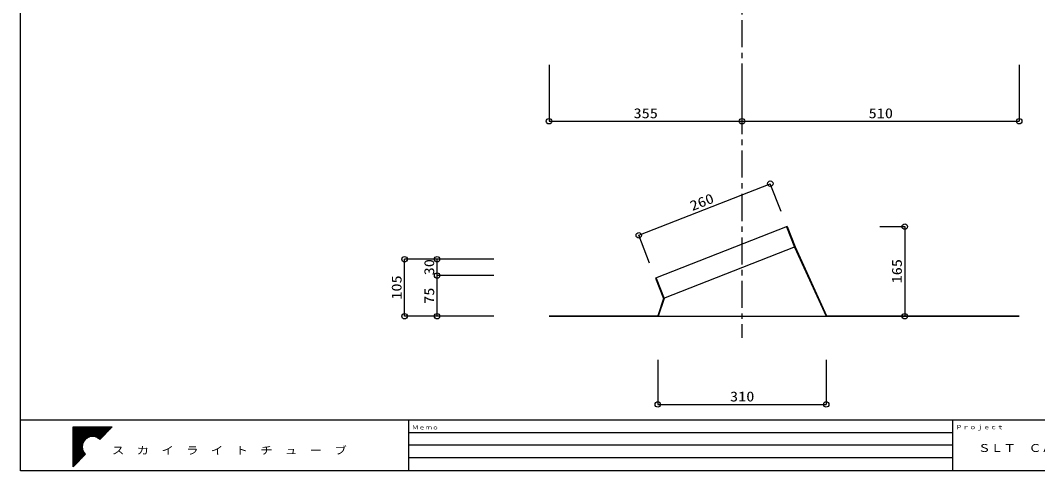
# Model space of a CAD drawing. Units: millimetres at full size. Extents: x -1447 to 1447, y -1005 to 1005.
# Drawn here: x -1447 to 425, y -1005 to -176 of the extents above; entities that cross this region are included whole.
import ezdxf
from ezdxf.enums import TextEntityAlignment as Align

# ---------------------------------------------------------------- set-up
doc = ezdxf.new("R2010")
doc.units = ezdxf.units.MM
doc.header["$LTSCALE"] = 10
doc.linetypes.add('CHAIN1', pattern=[8, 5, -1, 1, -1])
for name, color, linetype in [('0-1___', 134, 'Continuous'), ('0-3__0-2_用紙フォ__マット_1_1_', 134, 'Continuous'), ('F-F', 134, 'Continuous')]:
    doc.layers.add(name, color=color, linetype=linetype)
doc.styles.add('ＭＳ ゴシック', font='')
doc.styles.get('ＭＳ ゴシック').set_extended_font_data('MS Gothic')

msp = doc.modelspace()

# ---------------------------------------------------------------- linework, layer by layer
at = {"layer": '0-1___', "color": 3}
for p, q in [((-1396.93, -911.25), (1446.63, -911.25)), ((-732.37, -911.25), (-732.37, -1003.28)), ((268.03, -911.25), (268.03, -1003.28))]:
    msp.add_line(p, q, dxfattribs=at)
at = {"layer": '0-1___', "color": 6}
for p, q in [((-732.27, -934.26), (268.03, -934.26)), ((-731.38, -957.27), (268.03, -957.27)), ((-732.27, -980.27), (268.03, -980.27))]:
    msp.add_line(p, q, dxfattribs=at)
at = {"layer": '0-1___', "color": 3}
msp.add_lwpolyline([(-1446.63, 1004.65), (1446.63, 1004.65), (1446.63, -1004.65), (-1446.63, -1004.65)], close=True, dxfattribs=at)
msp.add_lwpolyline([(-1446.63, -911.25), (1446.63, -911.25), (1446.63, -1003.28)], dxfattribs=at)
at = {"layer": '0-3__0-2_用紙フォ__マット_1_1_'}
for p, q in [((-1349.58, -924.02), (-1277.69, -924.02)), ((-1349.58, -997.61), (-1349.58, -924.02)), ((-1349.58, -925.44), (-1279.07, -925.44)), ((-1349.58, -926.86), (-1280.46, -926.86)), ((-1349.58, -928.28), (-1281.85, -928.28)), ((-1349.58, -929.7), (-1283.24, -929.7)), ((-1349.58, -931.12), (-1284.62, -931.12)), ((-1349.58, -932.54), (-1286.01, -932.54)), ((-1349.58, -933.96), (-1287.4, -933.96)), ((-1349.58, -935.38), (-1288.79, -935.38)), ((-1277.69, -924.02), (-1300.24, -947.11)), ((-1349.58, -936.8), (-1290.17, -936.8)), ((-1349.58, -938.22), (-1291.56, -938.22)), ((-1349.58, -939.64), (-1292.95, -939.64)), ((-1349.58, -941.06), (-1294.34, -941.06)), ((-1349.58, -942.48), (-1319.23, -942.48)), ((-1349.58, -943.9), (-1322.65, -943.9)), ((-1349.58, -945.32), (-1324.92, -945.32)), ((-1349.58, -946.74), (-1326.65, -946.74)), ((-1349.58, -948.16), (-1328.03, -948.16)), ((-1349.58, -949.58), (-1329.17, -949.58)), ((-1349.58, -951), (-1330.1, -951)), ((-1349.58, -952.42), (-1330.87, -952.42)), ((-1349.58, -953.84), (-1331.49, -953.84)), ((-1308.04, -942.48), (-1295.72, -942.48)), ((-1304.62, -943.9), (-1297.11, -943.9)), ((-1302.35, -945.32), (-1298.5, -945.32)), ((-1349.58, -955.26), (-1331.98, -955.26)), ((-1349.58, -956.68), (-1332.35, -956.68)), ((-1349.58, -958.1), (-1332.61, -958.1)), ((-1349.58, -959.52), (-1332.76, -959.52)), ((-1349.58, -960.94), (-1332.8, -960.94)), ((-1349.58, -962.36), (-1332.74, -962.36)), ((-1349.58, -963.78), (-1332.57, -963.78)), ((-1349.58, -965.2), (-1332.29, -965.2)), ((-1349.58, -966.62), (-1331.9, -966.62)), ((-1349.58, -968.04), (-1331.39, -968.04)), ((-1349.58, -969.46), (-1330.74, -969.46)), ((-1349.58, -970.88), (-1329.94, -970.88)), ((-1349.58, -972.3), (-1328.98, -972.3)), ((-1349.58, -973.72), (-1327.8, -973.72)), ((-1327.03, -974.52), (-1349.58, -997.61)), ((-1349.58, -975.14), (-1327.64, -975.14)), ((-1349.58, -976.56), (-1329.02, -976.56)), ((-1349.58, -977.98), (-1330.41, -977.98)), ((-1349.58, -979.4), (-1331.8, -979.4)), ((-1349.58, -980.82), (-1333.19, -980.82)), ((-1349.58, -982.24), (-1334.57, -982.24)), ((-1349.58, -983.66), (-1335.96, -983.66)), ((-1349.58, -985.08), (-1337.35, -985.08)), ((-1349.58, -986.5), (-1338.74, -986.5)), ((-1349.58, -987.92), (-1340.12, -987.92)), ((-1349.58, -989.34), (-1341.51, -989.34)), ((-1349.58, -990.76), (-1342.9, -990.76)), ((-1349.58, -992.18), (-1344.29, -992.18)), ((-1349.58, -993.6), (-1345.67, -993.6)), ((-1349.58, -995.02), (-1347.06, -995.02)), ((-1349.58, -996.44), (-1348.45, -996.44))]:
    msp.add_line(p, q, dxfattribs=at)
for start, end in [(45.66363, 224.51236), (224.51236, 225.66363)]:
    msp.add_arc((-1313.64, -960.82), 19.17, start, end, dxfattribs=at)
at = {"layer": 'F-F', "color": 7, "linetype": 'CHAIN1'}
msp.add_line((-119.08, 784.95), (-119.08, -760.1), dxfattribs=at)
at = {"layer": 'F-F', "color": 4}
for p, q in [((-474.08, -257.17), (-474.08, -361.22)), ((-119.08, -257.17), (-119.08, -361.22)), ((-119.08, -257.17), (-119.08, -361.22)), ((390.92, -257.17), (390.92, -361.22)), ((-474.08, -361.22), (-119.08, -361.22)), ((-119.08, -361.22), (390.92, -361.22)), ((-309.01, -571.29), (-66.98, -476.29)), ((-46.93, -527.39), (-66.98, -476.29)), ((-35.97, -555.32), (-277.99, -650.32)), ((134.55, -555.32), (180.46, -555.32)), ((180.46, -555.32), (180.46, -720.32)), ((-288.95, -622.39), (-309.01, -571.29)), ((-21.35, -592.55), (-263.37, -687.55)), ((-635.83, -615.32), (-739.87, -615.32)), ((-739.87, -720.32), (-739.87, -615.32)), ((-575.83, -615.32), (-679.87, -615.32)), ((-679.87, -645.32), (-679.87, -615.32)), ((-575.83, -645.32), (-679.87, -645.32)), ((-575.83, -645.32), (-679.87, -645.32)), ((-679.87, -720.32), (-679.87, -645.32)), ((-635.83, -720.32), (-739.87, -720.32)), ((-575.83, -720.32), (-679.87, -720.32)), ((134.55, -720.32), (180.46, -720.32)), ((-274.08, -800.65), (-274.08, -882.72)), ((35.92, -800.65), (35.92, -882.72)), ((-274.08, -882.72), (35.92, -882.72))]:
    msp.add_line(p, q, dxfattribs=at)
at = {"layer": 'F-F'}
for p, q in [((-35.97, -555.32), (-21.35, -592.55)), ((-21.35, -592.55), (36.28, -719.32)), ((-277.99, -650.32), (-263.37, -687.55)), ((-277.06, -649.95), (-262.31, -687.52)), ((-263.37, -687.55), (-274.12, -719.32)), ((-262.31, -687.52), (-273.4, -720.32)), ((-474.08, -719.32), (-274.12, -719.32)), ((-474.08, -720.32), (390.92, -720.32)), ((36.28, -719.32), (390.92, -719.32))]:
    msp.add_line(p, q, dxfattribs=at)
msp.add_lwpolyline([(-36.9, -555.68), (-22.27, -592.94), (35.63, -720.32)], dxfattribs=at)
at = {"layer": 'F-F', "color": 4}
for centre in [(-474.08, -361.22), (-119.08, -361.22), (-119.08, -361.22), (390.92, -361.22), (-66.98, -476.29), (180.46, -555.32), (-309.01, -571.29), (-739.87, -615.32), (-679.87, -615.32), (-679.87, -645.32), (-679.87, -645.32), (-739.87, -720.32), (-679.87, -720.32), (180.46, -720.32), (-274.08, -882.72), (35.92, -882.72)]:
    msp.add_circle(centre, 5, dxfattribs=at)

# ---------------------------------------------------------------- texts
at = {"layer": '0-1___', "style": 'ＭＳ ゴシック', "width": 1.2}
for s, height, p in [('Ｍｅｍｏ', 7.372, (-726.34, -931.01)), ('Ｐｒｏｊｅｃｔ', 7.53, (274.05, -930.65)), ('ＳＬＴ\u3000ＣＡＤ部品図面', 14.23, (315.18, -974.48))]:
    msp.add_text(s, height=height, dxfattribs=at).set_placement(p, align=Align.BOTTOM_LEFT)
at = {"layer": '0-1___', "color": 6, "style": 'ＭＳ ゴシック', "width": 1.2}
msp.add_text('ス\u3000カ\u3000イ\u3000ラ\u3000イ\u3000ト\u3000チ\u3000ュ\u3000ー\u3000ブ', height=13.89, dxfattribs=at).set_placement((-1278.09, -978.49), align=Align.BOTTOM_LEFT)
at = {"layer": 'F-F', "color": 4, "style": 'ＭＳ ゴシック', "width": 1.2}
for s, p in [('355', (-318.64, -361.22)), ('510', (113.86, -361.22)), ('310', (-141.14, -882.72))]:
    msp.add_text(s, height=18.33, dxfattribs=at).set_placement(p, align=Align.BOTTOM_LEFT)
for s, rotation, p in [('260', 21.431, (-208.53, -531.85)), ('30', 90, (-679.87, -645.02)), ('165', 90, (180.46, -659.87)), ('105', 90, (-739.87, -689.87)), ('75', 90, (-679.87, -697.52))]:
    msp.add_text(s, height=18.33, rotation=rotation, dxfattribs=at).set_placement(p, align=Align.BOTTOM_LEFT)

doc.saveas('drawing.dxf')
